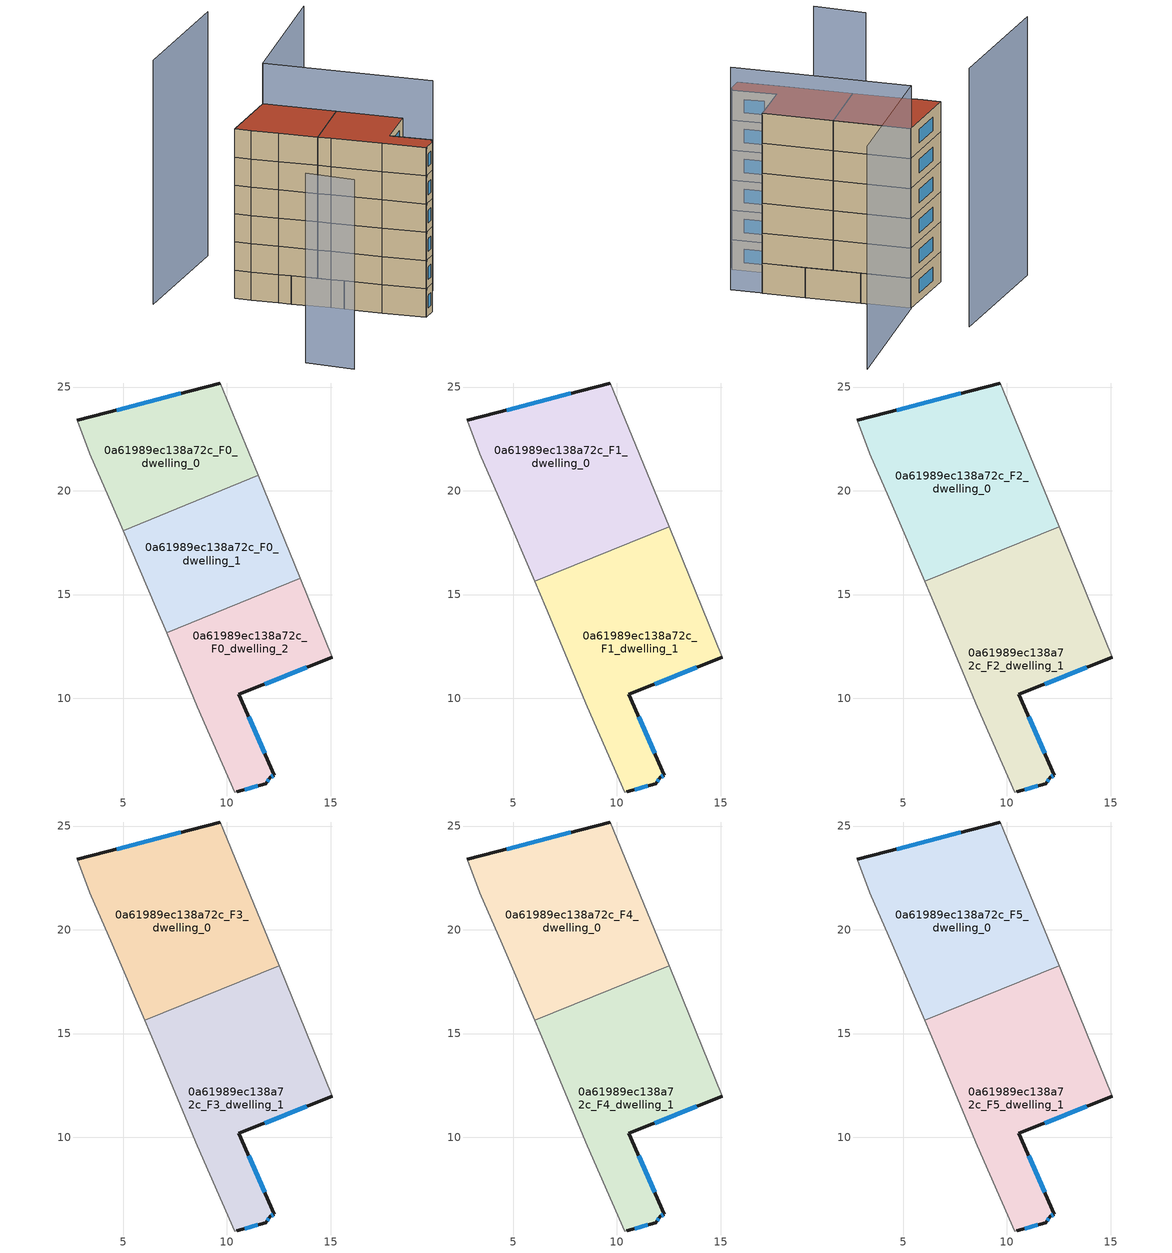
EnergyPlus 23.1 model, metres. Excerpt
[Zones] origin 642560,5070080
0a61989ec138a72c_F0_dwelling_0
 floor ground (EU_floor_Construction): 9.69,25.2 11.5,20.74 5,18.08 4.48,19.29 3.38,21.8 2.78,23.4 z0
 wall outside (EU_wall_Construction): 9.69,25.2 2.78,23.4 z0:3
 wall adiabatic (EU_wall_Construction): 2.78,23.4 3.38,21.8 4.48,19.29 5,18.08 / 11.5,20.74 9.69,25.2 z0:3
 wall to 0a61989ec138a72c_F0_dwelling_1 (EU_wall_Construction): 5,18.08 11.5,20.74 z0:3
 window (EU_Window_Construction): 7.78,24.7 4.68,23.89 z0.83:2.17
0a61989ec138a72c_F0_dwelling_1
 floor ground (EU_floor_Construction): 11.5,20.74 13.53,15.79 7.09,13.16 6.58,14.39 5,18.08 z0
 wall adiabatic (EU_wall_Construction): 5,18.08 6.58,14.39 7.09,13.16 / 13.53,15.79 11.5,20.74 z0:3
 wall to 0a61989ec138a72c_F0_dwelling_2 (EU_wall_Construction): 7.09,13.16 13.53,15.79 z0:3
0a61989ec138a72c_F0_dwelling_2
 floor ground (EU_floor_Construction): 13.53,15.79 15.08,11.98 10.58,10.18 12.28,6.28 12.08,6.18 11.88,5.88 10.48,5.48 10.38,5.48 8.58,9.58 7.09,13.16 z0
 wall outside (EU_wall_Construction): 10.48,5.48 11.88,5.88 12.08,6.18 12.28,6.28 10.58,10.18 15.08,11.98 z0:3
 wall adiabatic (EU_wall_Construction): 7.09,13.16 8.58,9.58 10.38,5.48 10.48,5.48 / 15.08,11.98 13.53,15.79 z0:3
 window (EU_Window_Construction): 12.14,6.21 12.23,6.25 / 11.94,5.96 12.03,6.1 / 10.86,5.59 11.49,5.77 / 11.82,10.68 13.85,11.49 / 11.81,7.36 11.05,9.11 z0.83:2.17
0a61989ec138a72c_F1_dwelling_0
 floor to 0a61989ec138a72c_F0_dwelling_0 (EU_floor_Construction): 9.69,25.2 11.5,20.74 5,18.09 4.48,19.29 3.38,21.8 2.78,23.4 z3
 floor to 0a61989ec138a72c_F0_dwelling_1 (EU_floor_Construction): 11.5,20.74 12.51,18.27 6.05,15.63 5,18.08 z3
 wall outside (EU_wall_Construction): 9.69,25.2 2.78,23.4 z3:6
 wall adiabatic (EU_wall_Construction): 2.78,23.4 3.38,21.8 4.48,19.29 6.05,15.63 / 12.51,18.27 9.69,25.2 z3:6
 wall to 0a61989ec138a72c_F1_dwelling_1 (EU_wall_Construction): 6.05,15.63 12.51,18.27 z3:6
 window (EU_Window_Construction): 7.78,24.7 4.68,23.89 z3.83:5.17
0a61989ec138a72c_F1_dwelling_1
 floor to 0a61989ec138a72c_F0_dwelling_1 (EU_floor_Construction): 12.51,18.27 13.53,15.79 7.09,13.16 6.58,14.39 6.05,15.63 z3
 floor to 0a61989ec138a72c_F0_dwelling_2 (EU_floor_Construction): 13.53,15.79 15.08,11.98 10.58,10.18 12.28,6.28 12.08,6.18 11.88,5.88 10.48,5.48 10.38,5.48 8.58,9.58 7.09,13.16 z3
 wall outside (EU_wall_Construction): 10.48,5.48 11.88,5.88 12.08,6.18 12.28,6.28 10.58,10.18 15.08,11.98 z3:6
 wall adiabatic (EU_wall_Construction): 6.05,15.63 6.58,14.39 8.58,9.58 10.38,5.48 10.48,5.48 / 15.08,11.98 12.51,18.27 z3:6
 window (EU_Window_Construction): 12.14,6.21 12.23,6.25 / 11.94,5.96 12.03,6.1 / 10.86,5.59 11.49,5.77 / 11.82,10.68 13.85,11.49 / 11.81,7.36 11.05,9.11 z3.83:5.17
0a61989ec138a72c_F2_dwelling_0
 floor to 0a61989ec138a72c_F1_dwelling_0 (EU_floor_Construction): 9.69,25.2 12.51,18.27 6.05,15.63 4.48,19.29 3.38,21.8 2.78,23.4 z6
 wall outside (EU_wall_Construction): 9.69,25.2 2.78,23.4 z6:9
 wall adiabatic (EU_wall_Construction): 2.78,23.4 3.38,21.8 4.48,19.29 6.05,15.63 / 12.51,18.27 9.69,25.2 z6:9
 wall to 0a61989ec138a72c_F2_dwelling_1 (EU_wall_Construction): 6.05,15.63 12.51,18.27 z6:9
 window (EU_Window_Construction): 7.78,24.7 4.68,23.89 z6.83:8.17
0a61989ec138a72c_F2_dwelling_1
 floor to 0a61989ec138a72c_F1_dwelling_1 (EU_floor_Construction): 12.51,18.27 15.08,11.98 10.58,10.18 12.28,6.28 12.08,6.18 11.88,5.88 10.48,5.48 10.38,5.48 8.58,9.58 6.58,14.39 6.05,15.63 z6
 wall outside (EU_wall_Construction): 10.48,5.48 11.88,5.88 12.08,6.18 12.28,6.28 10.58,10.18 15.08,11.98 z6:9
 wall adiabatic (EU_wall_Construction): 6.05,15.63 6.58,14.39 8.58,9.58 10.38,5.48 10.48,5.48 / 15.08,11.98 12.51,18.27 z6:9
 window (EU_Window_Construction): 12.14,6.21 12.23,6.25 / 11.94,5.96 12.03,6.1 / 10.86,5.59 11.49,5.77 / 11.82,10.68 13.85,11.49 / 11.81,7.36 11.05,9.11 z6.83:8.17
0a61989ec138a72c_F3_dwelling_0
 floor to 0a61989ec138a72c_F2_dwelling_0 (EU_floor_Construction): 9.69,25.2 12.51,18.27 6.05,15.63 4.48,19.29 3.38,21.8 2.78,23.4 z9
 wall outside (EU_wall_Construction): 9.69,25.2 2.78,23.4 z9:12
 wall adiabatic (EU_wall_Construction): 2.78,23.4 3.38,21.8 4.48,19.29 6.05,15.63 / 12.51,18.27 9.69,25.2 z9:12
 wall to 0a61989ec138a72c_F3_dwelling_1 (EU_wall_Construction): 6.05,15.63 12.51,18.27 z9:12
 window (EU_Window_Construction): 7.78,24.7 4.68,23.89 z9.83:11.17
0a61989ec138a72c_F3_dwelling_1
 floor to 0a61989ec138a72c_F2_dwelling_1 (EU_floor_Construction): 12.51,18.27 15.08,11.98 10.58,10.18 12.28,6.28 12.08,6.18 11.88,5.88 10.48,5.48 10.38,5.48 8.58,9.58 6.58,14.39 6.05,15.63 z9
 wall outside (EU_wall_Construction): 10.48,5.48 11.88,5.88 12.08,6.18 12.28,6.28 10.58,10.18 15.08,11.98 z9:12
 wall adiabatic (EU_wall_Construction): 6.05,15.63 6.58,14.39 8.58,9.58 10.38,5.48 10.48,5.48 / 15.08,11.98 12.51,18.27 z9:12
 window (EU_Window_Construction): 12.14,6.21 12.23,6.25 / 11.94,5.96 12.03,6.1 / 10.86,5.59 11.49,5.77 / 11.82,10.68 13.85,11.49 / 11.81,7.36 11.05,9.11 z9.83:11.17
0a61989ec138a72c_F4_dwelling_0
 floor to 0a61989ec138a72c_F3_dwelling_0 (EU_floor_Construction): 9.69,25.2 12.51,18.27 6.05,15.63 4.48,19.29 3.38,21.8 2.78,23.4 z12
 wall outside (EU_wall_Construction): 9.69,25.2 2.78,23.4 z12:15
 wall adiabatic (EU_wall_Construction): 2.78,23.4 3.38,21.8 4.48,19.29 6.05,15.63 / 12.51,18.27 9.69,25.2 z12:15
 wall to 0a61989ec138a72c_F4_dwelling_1 (EU_wall_Construction): 6.05,15.63 12.51,18.27 z12:15
 window (EU_Window_Construction): 7.78,24.7 4.68,23.89 z12.83:14.17
0a61989ec138a72c_F4_dwelling_1
 floor to 0a61989ec138a72c_F3_dwelling_1 (EU_floor_Construction): 12.51,18.27 15.08,11.98 10.58,10.18 12.28,6.28 12.08,6.18 11.88,5.88 10.48,5.48 10.38,5.48 8.58,9.58 6.58,14.39 6.05,15.63 z12
 wall outside (EU_wall_Construction): 10.48,5.48 11.88,5.88 12.08,6.18 12.28,6.28 10.58,10.18 15.08,11.98 z12:15
 wall adiabatic (EU_wall_Construction): 6.05,15.63 6.58,14.39 8.58,9.58 10.38,5.48 10.48,5.48 / 15.08,11.98 12.51,18.27 z12:15
 window (EU_Window_Construction): 12.14,6.21 12.23,6.25 / 11.94,5.96 12.03,6.1 / 10.86,5.59 11.49,5.77 / 11.82,10.68 13.85,11.49 / 11.81,7.36 11.05,9.11 z12.83:14.17
0a61989ec138a72c_F5_dwelling_0
 floor to 0a61989ec138a72c_F4_dwelling_0 (EU_floor_Construction): 9.69,25.2 12.51,18.27 6.05,15.63 4.48,19.29 3.38,21.8 2.78,23.4 z15
 wall outside (EU_wall_Construction): 9.69,25.2 2.78,23.4 z15:18
 wall adiabatic (EU_wall_Construction): 2.78,23.4 3.38,21.8 4.48,19.29 6.05,15.63 / 12.51,18.27 9.69,25.2 z15:18
 wall to 0a61989ec138a72c_F5_dwelling_1 (EU_wall_Construction): 6.05,15.63 12.51,18.27 z15:18
 window (EU_Window_Construction): 7.78,24.7 4.68,23.89 z15.83:17.17
 roof outside (EU_roof_Construction): 12.51,18.27 9.69,25.2 2.78,23.4 3.38,21.8 4.48,19.29 6.05,15.63 z18
0a61989ec138a72c_F5_dwelling_1
 floor to 0a61989ec138a72c_F4_dwelling_1 (EU_floor_Construction): 12.51,18.27 15.08,11.98 10.58,10.18 12.28,6.28 12.08,6.18 11.88,5.88 10.48,5.48 10.38,5.48 8.58,9.58 6.58,14.39 6.05,15.63 z15
 wall outside (EU_wall_Construction): 10.48,5.48 11.88,5.88 12.08,6.18 12.28,6.28 10.58,10.18 15.08,11.98 z15:18
 wall adiabatic (EU_wall_Construction): 6.05,15.63 6.58,14.39 8.58,9.58 10.38,5.48 10.48,5.48 / 15.08,11.98 12.51,18.27 z15:18
 window (EU_Window_Construction): 12.14,6.21 12.23,6.25 / 11.94,5.96 12.03,6.1 / 10.86,5.59 11.49,5.77 / 11.82,10.68 13.85,11.49 / 11.81,7.36 11.05,9.11 z15.83:17.17
 roof outside (EU_roof_Construction): 12.28,6.28 10.58,10.18 15.08,11.98 12.51,18.27 6.05,15.63 6.58,14.39 8.58,9.58 10.38,5.48 10.48,5.48 11.88,5.88 12.08,6.18 z18
shading: -6.22,7.72 -4.63,2.88 z0:20.1; 16.24,9.16 9.68,25.2 / 9.68,25.2 23.94,31.02 z0:22.3; 10,32.24 -3.31,28.84 z0:25.9
[Building]
EU S2 Campaign: North Axis=0; Terrain=City; Solar Distribution=FullExterior
[Site:Location]
Lyon-Bron: Latitude=45.75; Longitude=5; Time Zone=1; Elevation=198
[SizingPeriod:WeatherFileDays]
AnnualSizingPeriod: Begin Month=1; Begin Day of Month=1; End Month=12; End Day of Month=31; Day of Week for Start Day=Monday; Use Weather File Daylight Saving Period=No; Use Weather File Rain and Snow Indicators=No
[MATERIAL]
EU_InternalMass_Material: Roughness=MediumRough; Thickness=0.1; Conductivity=1; Density=1800; Specific Heat=900; Thermal Absorptance=0.9; Solar Absorptance=0.7; Visible Absorptance=0.7
[MATERIAL:NOMASS] Roughness=MediumRough; Thermal Absorptance=0.9; Solar Absorptance=0.7; Visible Absorptance=0.7
Name | Thermal Resistance
EU_wall_NoMass | 0.87146
EU_roof_NoMass | 0.842276
EU_floor_NoMass | 0.496999
[WINDOWMATERIAL:SIMPLEGLAZINGSYSTEM]
EU_Window_SimpleGlazing: UFactor=2.2525; Solar Heat Gain Coefficient=0.76; Visible Transmittance=0.76
[CONSTRUCTION]
EU_wall_Construction: EU_wall_NoMass
EU_roof_Construction: EU_roof_NoMass
EU_floor_Construction: EU_floor_NoMass
EU_Window_Construction: EU_Window_SimpleGlazing
EU_InternalMass_Construction: EU_InternalMass_Material
[ZONE] Type=1; Multiplier=1; Ceiling Height=autocalculate; Floor Area=autocalculate; Part of Total Floor Area=Yes
Name | Volume
0a61989ec138a72c_F0_dwelling_0 | 112.203
0a61989ec138a72c_F1_dwelling_0 | 168.293
0a61989ec138a72c_F2_dwelling_0; 0a61989ec138a72c_F3_dwelling_0; 0a61989ec138a72c_F4_dwelling_0; 0a61989ec138a72c_F5_dwelling_0 | 168.313
0a61989ec138a72c_F0_dwelling_1 | 112.208
0a61989ec138a72c_F1_dwelling_1; 0a61989ec138a72c_F2_dwelling_1; 0a61989ec138a72c_F3_dwelling_1; 0a61989ec138a72c_F4_dwelling_1; 0a61989ec138a72c_F5_dwelling_1 | 168.311
0a61989ec138a72c_F0_dwelling_2 | 112.213
[INTERNALMASS] Construction=EU_InternalMass_Construction
Name | Zone or ZoneList | Surface Area
0a61989ec138a72c_F0_dwelling_0_EU_InternalMass | 0a61989ec138a72c_F0_dwelling_0 | 37.4011
0a61989ec138a72c_F0_dwelling_1_EU_InternalMass | 0a61989ec138a72c_F0_dwelling_1 | 37.4025
0a61989ec138a72c_F0_dwelling_2_EU_InternalMass | 0a61989ec138a72c_F0_dwelling_2 | 37.4041
0a61989ec138a72c_F1_dwelling_0_EU_InternalMass | 0a61989ec138a72c_F1_dwelling_0 | 56.1041
0a61989ec138a72c_F1_dwelling_1_EU_InternalMass | 0a61989ec138a72c_F1_dwelling_1 | 56.1032
0a61989ec138a72c_F2_dwelling_0_EU_InternalMass | 0a61989ec138a72c_F2_dwelling_0 | 56.1041
0a61989ec138a72c_F2_dwelling_1_EU_InternalMass | 0a61989ec138a72c_F2_dwelling_1 | 56.1032
0a61989ec138a72c_F3_dwelling_0_EU_InternalMass | 0a61989ec138a72c_F3_dwelling_0 | 56.1041
0a61989ec138a72c_F3_dwelling_1_EU_InternalMass | 0a61989ec138a72c_F3_dwelling_1 | 56.1032
0a61989ec138a72c_F4_dwelling_0_EU_InternalMass | 0a61989ec138a72c_F4_dwelling_0 | 56.1041
0a61989ec138a72c_F4_dwelling_1_EU_InternalMass | 0a61989ec138a72c_F4_dwelling_1 | 56.1032
0a61989ec138a72c_F5_dwelling_0_EU_InternalMass | 0a61989ec138a72c_F5_dwelling_0 | 56.1041
0a61989ec138a72c_F5_dwelling_1_EU_InternalMass | 0a61989ec138a72c_F5_dwelling_1 | 56.1032
[OTHEREQUIPMENT] Fuel Type=Electricity; Design Level Calculation Method=Watts/Area; Power per Zone Floor Area=1; Fraction Latent=0; Fraction Radiant=0; Fraction Lost=0; Carbon Dioxide Generation Rate=0; EndUse Subcategory=EU_Step8_InternalGains
Name | Zone or ZoneList or Space or SpaceList | Schedule
EU_Step8_InternalGain_0a61989ec138a72c_F0_dwelling_0_f000 | 0a61989ec138a72c_F0_dwelling_0 | EU_Step8_GainSchedule_0a61989ec138a72c_F0_dwelling_0_f000
EU_Step8_InternalGain_0a61989ec138a72c_F0_dwelling_1_f000 | 0a61989ec138a72c_F0_dwelling_1 | EU_Step8_GainSchedule_0a61989ec138a72c_F0_dwelling_1_f000
EU_Step8_InternalGain_0a61989ec138a72c_F0_dwelling_2_f000 | 0a61989ec138a72c_F0_dwelling_2 | EU_Step8_GainSchedule_0a61989ec138a72c_F0_dwelling_2_f000
EU_Step8_InternalGain_0a61989ec138a72c_F1_dwelling_0_f000 | 0a61989ec138a72c_F1_dwelling_0 | EU_Step8_GainSchedule_0a61989ec138a72c_F1_dwelling_0_f000
EU_Step8_InternalGain_0a61989ec138a72c_F1_dwelling_1_f000 | 0a61989ec138a72c_F1_dwelling_1 | EU_Step8_GainSchedule_0a61989ec138a72c_F1_dwelling_1_f000
EU_Step8_InternalGain_0a61989ec138a72c_F2_dwelling_0_f000 | 0a61989ec138a72c_F2_dwelling_0 | EU_Step8_GainSchedule_0a61989ec138a72c_F2_dwelling_0_f000
EU_Step8_InternalGain_0a61989ec138a72c_F2_dwelling_1_f000 | 0a61989ec138a72c_F2_dwelling_1 | EU_Step8_GainSchedule_0a61989ec138a72c_F2_dwelling_1_f000
EU_Step8_InternalGain_0a61989ec138a72c_F3_dwelling_0_f000 | 0a61989ec138a72c_F3_dwelling_0 | EU_Step8_GainSchedule_0a61989ec138a72c_F3_dwelling_0_f000
EU_Step8_InternalGain_0a61989ec138a72c_F3_dwelling_1_f000 | 0a61989ec138a72c_F3_dwelling_1 | EU_Step8_GainSchedule_0a61989ec138a72c_F3_dwelling_1_f000
EU_Step8_InternalGain_0a61989ec138a72c_F4_dwelling_0_f000 | 0a61989ec138a72c_F4_dwelling_0 | EU_Step8_GainSchedule_0a61989ec138a72c_F4_dwelling_0_f000
EU_Step8_InternalGain_0a61989ec138a72c_F4_dwelling_1_f000 | 0a61989ec138a72c_F4_dwelling_1 | EU_Step8_GainSchedule_0a61989ec138a72c_F4_dwelling_1_f000
EU_Step8_InternalGain_0a61989ec138a72c_F5_dwelling_0_f000 | 0a61989ec138a72c_F5_dwelling_0 | EU_Step8_GainSchedule_0a61989ec138a72c_F5_dwelling_0_f000
EU_Step8_InternalGain_0a61989ec138a72c_F5_dwelling_1_f000 | 0a61989ec138a72c_F5_dwelling_1 | EU_Step8_GainSchedule_0a61989ec138a72c_F5_dwelling_1_f000
[ZONEVENTILATION:DESIGNFLOWRATE] Schedule=EU_AlwaysOn; Design Flow Rate Calculation Method=AirChanges/Hour; Air Changes per Hour=0.425; Ventilation Type=Natural; Fan Pressure Rise=0; Fan Total Efficiency=1; Constant Term Coefficient=1; Temperature Term Coefficient=0; Velocity Term Coefficient=0; Velocity Squared Term Coefficient=0; Minimum Indoor Temperature=-100; Maximum Indoor Temperature=100; Delta Temperature=-100; Minimum Outdoor Temperature=-100; Maximum Outdoor Temperature=100; Maximum Wind Speed=40
Name | Zone or ZoneList or Space or SpaceList
EU_ConstantAir_0a61989ec138a72c_F0_dwelling_0 | 0a61989ec138a72c_F0_dwelling_0
EU_ConstantAir_0a61989ec138a72c_F0_dwelling_1 | 0a61989ec138a72c_F0_dwelling_1
EU_ConstantAir_0a61989ec138a72c_F0_dwelling_2 | 0a61989ec138a72c_F0_dwelling_2
EU_ConstantAir_0a61989ec138a72c_F1_dwelling_0 | 0a61989ec138a72c_F1_dwelling_0
EU_ConstantAir_0a61989ec138a72c_F1_dwelling_1 | 0a61989ec138a72c_F1_dwelling_1
EU_ConstantAir_0a61989ec138a72c_F2_dwelling_0 | 0a61989ec138a72c_F2_dwelling_0
EU_ConstantAir_0a61989ec138a72c_F2_dwelling_1 | 0a61989ec138a72c_F2_dwelling_1
EU_ConstantAir_0a61989ec138a72c_F3_dwelling_0 | 0a61989ec138a72c_F3_dwelling_0
EU_ConstantAir_0a61989ec138a72c_F3_dwelling_1 | 0a61989ec138a72c_F3_dwelling_1
EU_ConstantAir_0a61989ec138a72c_F4_dwelling_0 | 0a61989ec138a72c_F4_dwelling_0
EU_ConstantAir_0a61989ec138a72c_F4_dwelling_1 | 0a61989ec138a72c_F4_dwelling_1
EU_ConstantAir_0a61989ec138a72c_F5_dwelling_0 | 0a61989ec138a72c_F5_dwelling_0
EU_ConstantAir_0a61989ec138a72c_F5_dwelling_1 | 0a61989ec138a72c_F5_dwelling_1
[HVACTEMPLATE:THERMOSTAT] Constant Heating Setpoint=20; Constant Cooling Setpoint=50
EU_HeatOnly_0a61989ec138a72c_F0_dwelling_0; EU_HeatOnly_0a61989ec138a72c_F0_dwelling_1; EU_HeatOnly_0a61989ec138a72c_F0_dwelling_2; EU_HeatOnly_0a61989ec138a72c_F1_dwelling_0; EU_HeatOnly_0a61989ec138a72c_F1_dwelling_1; EU_HeatOnly_0a61989ec138a72c_F2_dwelling_0; EU_HeatOnly_0a61989ec138a72c_F2_dwelling_1; EU_HeatOnly_0a61989ec138a72c_F3_dwelling_0; EU_HeatOnly_0a61989ec138a72c_F3_dwelling_1; EU_HeatOnly_0a61989ec138a72c_F4_dwelling_0; EU_HeatOnly_0a61989ec138a72c_F4_dwelling_1; EU_HeatOnly_0a61989ec138a72c_F5_dwelling_0; EU_HeatOnly_0a61989ec138a72c_F5_dwelling_1
[HVACTEMPLATE:ZONE:IDEALLOADSAIRSYSTEM] System Availability Schedule=EU_AlwaysOn; Maximum Heating Supply Air Temperature=50; Minimum Cooling Supply Air Temperature=13; Maximum Heating Supply Air Humidity Ratio=0.0156; Minimum Cooling Supply Air Humidity Ratio=0.0077; Heating Limit=NoLimit; Cooling Limit=NoLimit; Heating Availability Schedule=EU_AlwaysOn; Cooling Availability Schedule=EU_CoolingOff; Dehumidification Control Type=ConstantSensibleHeatRatio; Cooling Sensible Heat Ratio=0.7; Dehumidification Setpoint=60; Humidification Control Type=None; Humidification Setpoint=30; Outdoor Air Method=None; Outdoor Air Flow Rate per Person=0.00944; Outdoor Air Flow Rate per Zone Floor Area=0; Outdoor Air Flow Rate per Zone=0; Demand Controlled Ventilation Type=None; Outdoor Air Economizer Type=NoEconomizer; Heat Recovery Type=None; Sensible Heat Recovery Effectiveness=0.7; Latent Heat Recovery Effectiveness=0.65
Name | Template Thermostat
0a61989ec138a72c_F0_dwelling_0 | EU_HeatOnly_0a61989ec138a72c_F0_dwelling_0
0a61989ec138a72c_F0_dwelling_1 | EU_HeatOnly_0a61989ec138a72c_F0_dwelling_1
0a61989ec138a72c_F0_dwelling_2 | EU_HeatOnly_0a61989ec138a72c_F0_dwelling_2
0a61989ec138a72c_F1_dwelling_0 | EU_HeatOnly_0a61989ec138a72c_F1_dwelling_0
0a61989ec138a72c_F1_dwelling_1 | EU_HeatOnly_0a61989ec138a72c_F1_dwelling_1
0a61989ec138a72c_F2_dwelling_0 | EU_HeatOnly_0a61989ec138a72c_F2_dwelling_0
0a61989ec138a72c_F2_dwelling_1 | EU_HeatOnly_0a61989ec138a72c_F2_dwelling_1
0a61989ec138a72c_F3_dwelling_0 | EU_HeatOnly_0a61989ec138a72c_F3_dwelling_0
0a61989ec138a72c_F3_dwelling_1 | EU_HeatOnly_0a61989ec138a72c_F3_dwelling_1
0a61989ec138a72c_F4_dwelling_0 | EU_HeatOnly_0a61989ec138a72c_F4_dwelling_0
0a61989ec138a72c_F4_dwelling_1 | EU_HeatOnly_0a61989ec138a72c_F4_dwelling_1
0a61989ec138a72c_F5_dwelling_0 | EU_HeatOnly_0a61989ec138a72c_F5_dwelling_0
0a61989ec138a72c_F5_dwelling_1 | EU_HeatOnly_0a61989ec138a72c_F5_dwelling_1
[SIZING:ZONE] Zone Cooling Design Supply Air Temperature Input Method=SupplyAirTemperature; Zone Cooling Design Supply Air Temperature=13; Zone Heating Design Supply Air Temperature Input Method=SupplyAirTemperature; Zone Heating Design Supply Air Temperature=50; Zone Cooling Design Supply Air Humidity Ratio=0.008; Zone Heating Design Supply Air Humidity Ratio=0.008; Cooling Design Air Flow Method=DesignDay; Cooling Design Air Flow Rate=0; Cooling Minimum Air Flow per Zone Floor Area=0.000762; Cooling Minimum Air Flow=0; Cooling Minimum Air Flow Fraction=0.2; Heating Design Air Flow Method=DesignDay; Heating Design Air Flow Rate=0; Heating Maximum Air Flow per Zone Floor Area=0.002032; Heating Maximum Air Flow=0.141576; Heating Maximum Air Flow Fraction=0.3; Account for Dedicated Outdoor Air System=No; Dedicated Outdoor Air System Control Strategy=NeutralSupplyAir; Dedicated Outdoor Air Low Setpoint Temperature for Design=autosize; Dedicated Outdoor Air High Setpoint Temperature for Design=autosize; Zone Load Sizing Method=Sensible Load Only No Latent Load; Zone Latent Cooling Design Supply Air Humidity Ratio Input Method=HumidityRatioDifference; Zone Cooling Design Supply Air Humidity Ratio Difference=0.005; Zone Latent Heating Design Supply Air Humidity Ratio Input Method=HumidityRatioDifference; Zone Humidification Design Supply Air Humidity Ratio Difference=0.005
0a61989ec138a72c_F0_dwelling_0; 0a61989ec138a72c_F0_dwelling_1; 0a61989ec138a72c_F0_dwelling_2; 0a61989ec138a72c_F1_dwelling_0; 0a61989ec138a72c_F1_dwelling_1; 0a61989ec138a72c_F2_dwelling_0; 0a61989ec138a72c_F2_dwelling_1; 0a61989ec138a72c_F3_dwelling_0; 0a61989ec138a72c_F3_dwelling_1; 0a61989ec138a72c_F4_dwelling_0; 0a61989ec138a72c_F4_dwelling_1; 0a61989ec138a72c_F5_dwelling_0; 0a61989ec138a72c_F5_dwelling_1
[SCHEDULE:CONSTANT]
Name | Hourly Value
EU_AlwaysOn | 1
EU_CoolingOff | 0
[SCHEDULE:FILE] Column Number=1; Rows to Skip at Top=0; Number of Hours of Data=8760; Column Separator=Comma; Interpolate to Timestep=No; Minutes per Item=60; Adjust Schedule for Daylight Savings=Yes
Name | File
EU_Step8_GainSchedule_0a61989ec138a72c_F0_dwelling_0_f000 | ../../schedules/0a61989ec138a72c/0a61989ec138a72c_F0_dwelling_0_f000_gain.csv
EU_Step8_GainSchedule_0a61989ec138a72c_F0_dwelling_1_f000 | ../../schedules/0a61989ec138a72c/0a61989ec138a72c_F0_dwelling_1_f000_gain.csv
EU_Step8_GainSchedule_0a61989ec138a72c_F0_dwelling_2_f000 | ../../schedules/0a61989ec138a72c/0a61989ec138a72c_F0_dwelling_2_f000_gain.csv
EU_Step8_GainSchedule_0a61989ec138a72c_F1_dwelling_0_f000 | ../../schedules/0a61989ec138a72c/0a61989ec138a72c_F1_dwelling_0_f000_gain.csv
EU_Step8_GainSchedule_0a61989ec138a72c_F1_dwelling_1_f000 | ../../schedules/0a61989ec138a72c/0a61989ec138a72c_F1_dwelling_1_f000_gain.csv
EU_Step8_GainSchedule_0a61989ec138a72c_F2_dwelling_0_f000 | ../../schedules/0a61989ec138a72c/0a61989ec138a72c_F2_dwelling_0_f000_gain.csv
EU_Step8_GainSchedule_0a61989ec138a72c_F2_dwelling_1_f000 | ../../schedules/0a61989ec138a72c/0a61989ec138a72c_F2_dwelling_1_f000_gain.csv
EU_Step8_GainSchedule_0a61989ec138a72c_F3_dwelling_0_f000 | ../../schedules/0a61989ec138a72c/0a61989ec138a72c_F3_dwelling_0_f000_gain.csv
EU_Step8_GainSchedule_0a61989ec138a72c_F3_dwelling_1_f000 | ../../schedules/0a61989ec138a72c/0a61989ec138a72c_F3_dwelling_1_f000_gain.csv
EU_Step8_GainSchedule_0a61989ec138a72c_F4_dwelling_0_f000 | ../../schedules/0a61989ec138a72c/0a61989ec138a72c_F4_dwelling_0_f000_gain.csv
EU_Step8_GainSchedule_0a61989ec138a72c_F4_dwelling_1_f000 | ../../schedules/0a61989ec138a72c/0a61989ec138a72c_F4_dwelling_1_f000_gain.csv
EU_Step8_GainSchedule_0a61989ec138a72c_F5_dwelling_0_f000 | ../../schedules/0a61989ec138a72c/0a61989ec138a72c_F5_dwelling_0_f000_gain.csv
EU_Step8_GainSchedule_0a61989ec138a72c_F5_dwelling_1_f000 | ../../schedules/0a61989ec138a72c/0a61989ec138a72c_F5_dwelling_1_f000_gain.csv
